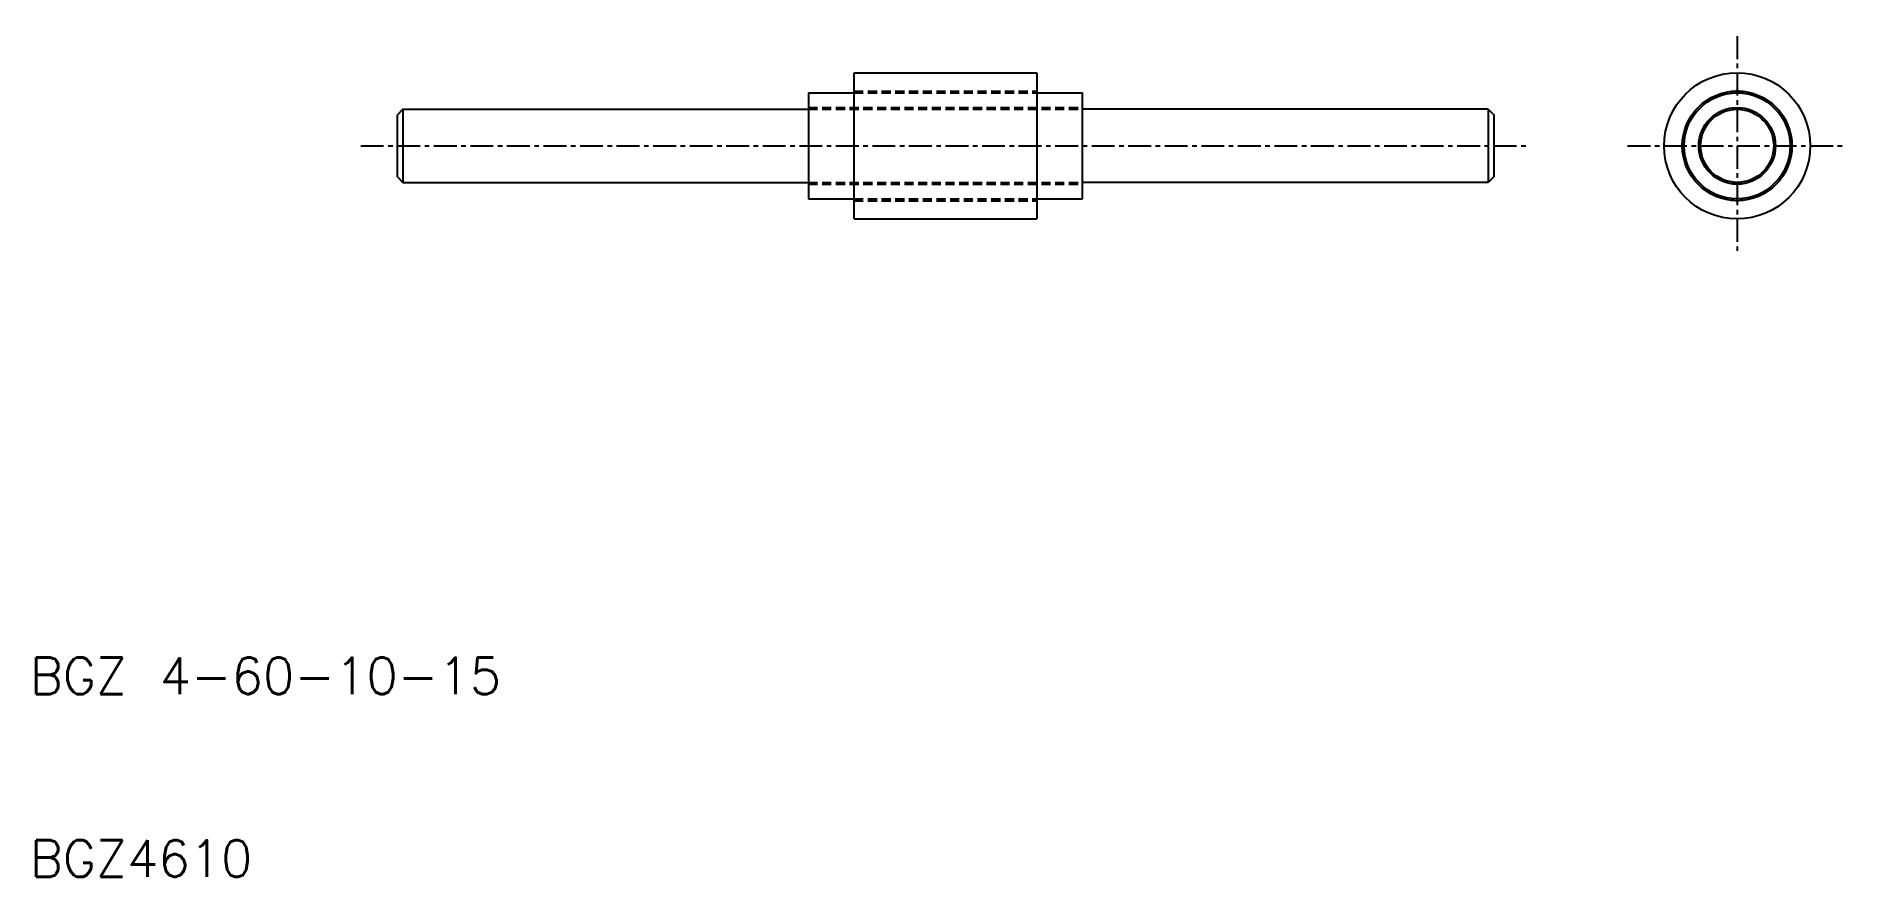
# Model space of a CAD drawing. Extents: x 521 to 620.1, y 314.3 to 360.3.
import ezdxf

# ---------------------------------------------------------------- set-up
doc = ezdxf.new("R2010")
doc.units = 0
doc.linetypes.add('CENTER', pattern=[2, 1.25, -0.25, 0.25, -0.25])
doc.linetypes.add('DASHED', pattern=[0.75, 0.5, -0.25])
doc.layers.get('0').update_dxf_attribs({"linetype": 'CONTINUOUS'})
doc.layers.add('CENTER', color=1, linetype='CENTER')
doc.styles.get("Standard").update_dxf_attribs({"font": 'txt.shx', "bigfont": 'bigfont.shx'})

msp = doc.modelspace()

# ---------------------------------------------------------------- linework, layer by layer
at = {"color": 7, "linetype": 'CONTINUOUS'}
for p, q in [((565.741, 358.33), (575.741, 358.33)), ((565.741, 350.33), (565.741, 358.33)), ((575.741, 358.33), (575.741, 350.33)), ((563.241, 357.23), (563.241, 351.43)), ((563.241, 357.23), (565.741, 357.23)), ((575.741, 357.23), (578.241, 357.23)), ((578.241, 351.43), (578.241, 357.23)), ((541.041, 356.33), (540.741, 356.03)), ((540.741, 352.63), (540.741, 356.03)), ((541.041, 356.33), (563.241, 356.33)), ((541.041, 356.33), (541.041, 352.33)), ((600.441, 356.33), (578.241, 356.33)), ((600.441, 356.33), (600.441, 352.33)), ((600.441, 356.33), (600.741, 356.03)), ((600.741, 356.03), (600.741, 352.63)), ((540.741, 352.63), (541.041, 352.33)), ((541.041, 352.33), (563.241, 352.33)), ((600.441, 352.33), (578.241, 352.33)), ((600.741, 352.63), (600.441, 352.33)), ((563.241, 351.43), (565.741, 351.43)), ((575.741, 351.43), (578.241, 351.43)), ((565.741, 350.33), (575.741, 350.33))]:
    msp.add_line(p, q, dxfattribs=at)
at = {"color": 3, "linetype": 'DASHED'}
for p, q in [((565.741, 357.33), (575.741, 357.33)), ((565.741, 357.23), (575.741, 357.23)), ((563.241, 356.43), (578.241, 356.43)), ((563.241, 356.33), (578.241, 356.33)), ((563.241, 352.33), (578.241, 352.33)), ((563.241, 352.23), (578.241, 352.23)), ((565.741, 351.43), (575.741, 351.43)), ((565.741, 351.33), (575.741, 351.33))]:
    msp.add_line(p, q, dxfattribs=at)
at = {"color": 7, "linetype": 'CONTINUOUS'}
for radius in [4, 3, 2.9, 2.1, 2]:
    msp.add_circle((614.063, 354.33), radius, dxfattribs=at)
for centre, start, end in [((614.063, 356.83), 49.81811, 130.18189), ((611.898, 355.58), 109.81811, 190.18189), ((614.063, 356.83), 236.72011, 303.27989), ((616.229, 355.58), 349.81811, 70.18189), ((611.898, 355.58), 296.72011, 3.27989), ((616.229, 355.58), 176.72011, 243.27989), ((611.898, 353.08), 169.81811, 250.18189), ((611.898, 353.08), 356.72011, 63.27989), ((616.229, 353.08), 116.72011, 183.27989), ((616.229, 353.08), 289.81811, 10.18189), ((614.063, 351.83), 56.72011, 123.27989), ((614.063, 351.83), 229.81811, 310.18189)]:
    msp.add_arc(centre, 0.5, start, end, dxfattribs=at)
at = {"layer": 'CENTER', "color": 1, "linetype": 'CENTER'}
for p, q in [((614.063, 360.33), (614.063, 348.33)), ((538.741, 354.33), (602.741, 354.33)), ((608.063, 354.33), (620.063, 354.33))]:
    msp.add_line(p, q, dxfattribs=at)

# ---------------------------------------------------------------- texts
at = {"color": 7, "linetype": 'CONTINUOUS'}
for s, p in [('BGZ 4-60-10-15', (520.635, 324.33)), ('BGZ4610', (520.635, 314.33))]:
    msp.add_text(s, height=2, dxfattribs=at).set_placement(p)

doc.saveas('drawing.dxf')
